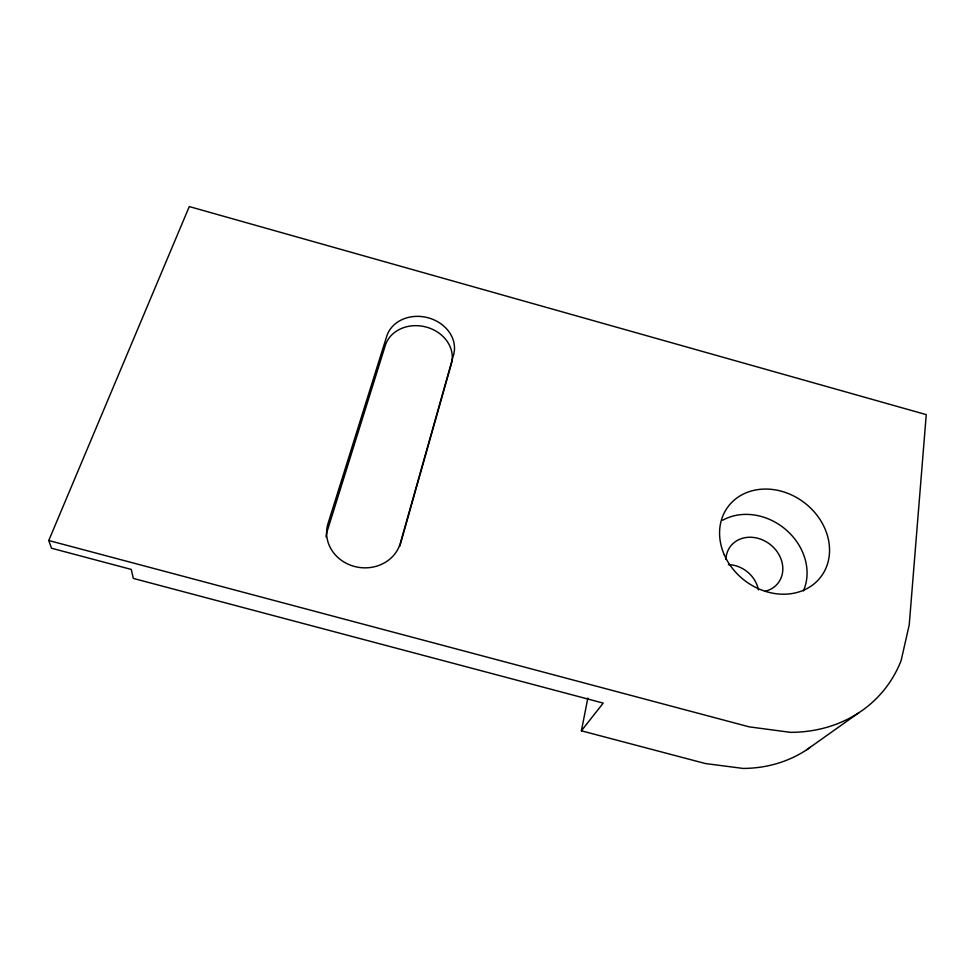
<?xml version="1.0" encoding="UTF-8"?>
<svg xmlns="http://www.w3.org/2000/svg" width="975" height="975" viewBox="0 0 975 975"><rect width="100%" height="100%" fill="white"/><g stroke="black" fill="none" stroke-linecap="round" stroke-linejoin="round"><path stroke-width="1.46" d="M810.286 747.289A136.086 119.011 41.5 0 1 743.121 768.434L705.473 763.559L581.393 730.811L587.864 698.051M399.884 546.024L451.376 363.846A34.308 29.031 13 0 0 426.526 327.137A34.308 29.031 13 0 0 385.308 345.442L327.21 531.131A37.062 33.723 7.9 0 0 325.991 536.908M48.75 540.516L189.284 206.566L926.25 414.631L909.236 624.804L901.168 660.404A148.907 127.189 39.9 0 1 790.323 732.335L749.141 726.838L48.75 540.516L51.517 548.23L131.247 569.412L133.331 578.419L603.208 703.097L581.393 730.811M806.52 749.885L859.072 712.591M728.447 564.635A28.677 24.789 38.6 0 1 758.416 589.924M725.875 559.443A30.067 25.655 37.9 0 1 751.286 537.274A30.067 25.655 37.9 0 1 781.926 561.929A30.067 25.655 37.9 0 1 765.363 591.228M722.646 520.248A55.843 47.653 37.9 0 1 786.35 530.083A55.843 47.653 37.9 0 1 803.388 590.935M453.57 354.888L400.359 543.063A37.525 34.052 8.1 0 1 354.315 566.414A37.525 34.052 8.1 0 1 328.027 523.526L386.734 336.241A34.71 29.25 13.1 0 1 428.403 317.85A34.71 29.25 13.1 0 1 453.57 354.888M724.267 554.775A58.171 49.043 37.3 0 0 818.988 579.138A58.171 49.043 37.3 0 0 780.414 490.973A58.171 49.043 37.3 0 0 724.267 554.775"/></g></svg>
